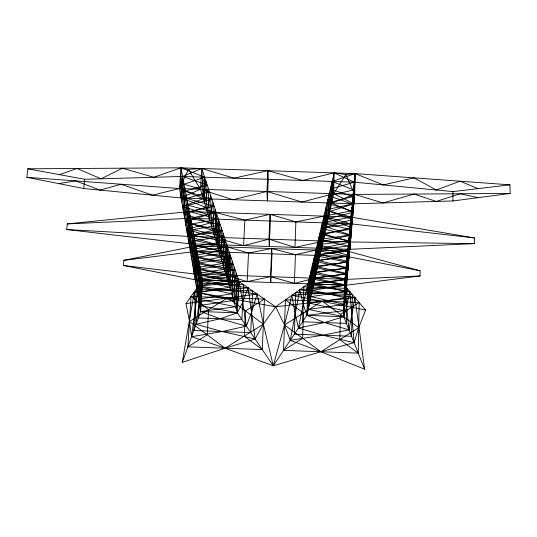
<?xml version="1.0" encoding="UTF-8"?>
<svg xmlns="http://www.w3.org/2000/svg" width="537" height="537" viewBox="0 0 537 537"><rect width="100%" height="100%" fill="white"/><g stroke="black" fill="none" stroke-linecap="round" stroke-linejoin="round"><path stroke-width="0.81" d="M59.56 174.653L76.939 168.484L101.104 178.801L122.382 168.188L153.777 177.284L180.929 167.812L204.617 177.183L204.55 202.885L208.275 188.312L209.249 218.646L213.008 202.677L213.766 233.79L215.518 224.849L215.176 209.289L211.612 226.567L210.625 195.434L206.926 210.86L205.879 181.009L203.301 198.71L182.607 206.477L208.041 214.599L185.278 222.003L212.753 230.4L187.742 236.354L66.729 229.541L67.279 223.909L189.353 211.571L214.162 206.188L186.822 198.448L209.403 191.729L184.09 184.245L204.617 177.183L203.301 198.71L179.519 188.534L26.85 177.297L27.79 168.799L180.929 167.812L355.145 173.585L509.949 184.835L510.15 193.461L452.973 200.952L353.89 203.798L181.144 197.965L83.759 188.534L26.85 177.297M478.031 188.615L460.041 181.204L436.266 190.004L414.087 177.868L383.23 184.936L355.145 173.585L345.868 174.585L334.168 172.887L302.68 180.452L267.869 170.692L233.957 178.163L201.764 168.504L188.413 169.363L180.929 167.812L202.55 280.16L186.024 303.58L189.474 321.482L191.555 336.686L225.05 348.211L273.266 365.771L306.909 315.36L344.291 310.681L309.58 303.204L345.439 297.847L312.433 290.235L346.58 285.174L420.088 275.951L420.095 270.769L347.701 251.209L317.139 244.899L348.701 240.744L319.703 234.038L349.795 229.373L322.361 222.801L320.978 251.336L320.381 231.178L318.26 263.694L317.756 242.268L315.696 275.36L315.904 250.101L348.204 245.98L318.367 239.697L349.251 235.058L321.039 228.386L350.332 223.761L474.386 237.925L474.46 243.63L349.802 249.302L189.011 243.711L66.729 229.541M420.088 275.951L347.103 279.381L316.32 272.541L348.13 267.909L318.931 260.64L349.251 255.451L321.643 248.322L321.71 225.553L319.622 257.498L319.045 236.83L316.951 269.655L316.528 247.47L315.065 278.247L294.41 283.321L270.527 276.669L247.154 281.636L226.077 275.092L193.219 268.198L222.62 263.492L191.152 256.156L218.868 250.9L189.011 243.711L189.353 211.571L350.976 217.082L474.386 237.925M27.79 168.799L84.631 179.277L182.593 176.451L207.195 185.023L185.379 190.924L211.893 199.294L188.145 205.309L244.859 220.15L270.017 214.323L295.874 221.895L323.932 216.156L350.332 223.761L349.533 252.336L349.527 232.179L348.412 264.754L348.453 243.328L347.358 276.481L347.701 251.209L314.662 255.357L313.125 287.087L312.641 263.895L310.312 299.868L309.869 275.622L307.573 312.339L307.412 299.565L308.56 281.153L308.909 306.258L311.245 269.802L311.735 293.383L313.997 258.156L313.796 284.006L347.103 279.381L347.191 256.491L315.904 250.101L295.424 254.679L271.709 248.564L248.53 253.041L227.587 247.027L194.944 240.663L224.104 236.434L192.83 229.668L220.324 224.929L190.642 218.297L67.279 223.909M182.258 362.374L200.67 311.507L179.519 188.534L180.929 167.812L181.144 197.965L205.852 207.269L183.862 213.773L210.504 222.868L186.567 229.5L243.597 245.61L268.956 239.166L294.967 247.396L351.07 235.172L326.362 226.842L352.48 219.526L329.738 211.477L353.89 203.798L353.957 185.956L352.809 215.827L352.587 200.22L351.413 231.373L351.279 213.914L350.775 238.522L351.903 207.383L352.118 223.533L353.265 193.172L353.521 207.933L354.319 182.171L334.168 172.887L303.21 304.224L298.444 328.04L322.925 335.229L354.078 342.666L358.703 327.651L365.59 310.057L344.439 285.207L309.198 278.461L345.506 274.078L311.943 266.835L346.647 262.197L314.662 255.357L313.796 284.006L346.016 291.43L311.03 296.612L344.848 304.472L308.225 309.379L343.747 316.696L364.63 369.188L320.864 351.755L290.255 340.317L284.496 324.945L275.629 306.815L238.911 281.455L201.489 274.649L235.206 270.185L199.22 262.868L231.246 258.149L196.985 251.242L123.819 260.344L123.396 265.473L195.213 279.79L229.715 287.282L197.408 292.544L233.649 300.472L199.63 305.459L237.334 312.836L273.266 365.771L320.864 351.755L354.078 342.666L349.782 291.484L325.449 287.61L307.909 283.905L275.629 306.815L263.378 324.173L255.109 339.022L225.05 348.211L182.258 362.374L194.34 291.792L224.493 289.946L248.188 287.859L255.109 339.022L222.251 331.544L196.039 324.301L194.34 291.792L275.629 306.815L354.944 297.545L364.63 369.188M58.654 183.573L75.737 180.895L100.09 190.111L121.033 184.231L152.427 195.179L179.519 188.534L182.593 176.451L201.764 168.504L238.911 281.455L242.758 302.049L246.362 326.14L222.251 331.544L191.555 336.686L198.368 286.08L257.142 294.041L251.712 311.655L246.362 326.14L220.103 318.77L200.67 311.507L202.55 280.16L222.009 283.925L248.188 287.859L242.758 302.049L237.334 312.836L220.103 318.77L196.039 324.301L202.55 280.16L237.085 275.911L200.395 268.95L233.192 264.063L198.093 256.988L229.346 252.377L226.077 275.092L195.213 279.79L196.985 251.242L227.587 247.027L225.204 272.158L224.969 239.052L221.667 260.304L221.257 227.769L217.928 247.752L218.452 219.244L191.729 223.949L222.217 230.682L193.931 235.394L225.849 241.731L195.958 245.926L195.213 279.79L346.58 285.174L346.922 259.311L345.734 294.598L345.801 271.024L344.573 307.54L344.707 282.442L344.022 313.655L345.237 276.87L345.15 301.116L346.372 265.083L346.305 288.268L347.191 256.491L196.985 251.242L194.213 273.964L227.829 280.952L230.286 255.229L230.668 290.483L234.186 267.084L234.575 303.58L237.992 278.649L238.126 297.082L236.421 309.762L236.139 273.011L232.635 297.082L232.212 261.069L228.762 284.08L229.346 252.377L195.958 245.926L123.819 260.344M358.246 353.138L359.159 302.499L285.442 299.854L283.543 350.372L358.246 353.138L339.84 339.666L340.418 314.36L359.159 302.499M314.662 255.357L315.065 278.247L346.58 285.174L347.191 256.491L313.319 261.029L346.083 268.037L310.527 272.843L344.962 279.73L307.909 283.905L306.909 315.36L324.509 322.569L348.996 329.886L354.944 297.545L324.066 293.511L299.747 289.698L290.255 340.317L322.925 335.229L348.996 329.886L344.439 285.207L355.145 173.585L332.148 181.432L330.685 207.161L329.557 192.38L327.275 222.687L326.214 206.51L323.999 237.596L323.589 228.561L324.677 213.008L325.556 230.48L327.899 199.388L328.959 215.015L331.262 185.198L331.591 203.046L353.131 212.269L328.147 218.7L351.742 227.715L324.731 234.26L350.46 241.986L474.46 243.63M190.642 218.297L187.742 236.354L217.008 244.684L218.452 219.244L189.353 211.571L187.742 236.354L350.46 241.986L350.976 217.082L322.361 222.801L321.643 248.322L350.46 241.986L350.332 223.761L190.642 218.297L189.011 243.711L191.179 221.083L190.601 252.981L193.374 232.494L192.716 265.278L195.448 243.261L194.213 273.964L347.103 279.381L347.701 251.209L195.958 245.926L193.709 271.044L194.434 237.992L191.682 259.25L192.273 226.768L189.534 246.758L190.642 218.297L216.23 212.491L217.008 244.684L190.071 249.893L220.741 257.196L192.226 262.425L224.352 269.299L194.213 273.964L123.396 265.473M350.332 223.761L349.802 249.302L320.294 254.444L348.694 261.68L317.575 266.835L347.614 273.648L315.065 278.247L315.904 250.101L313.796 284.006M353.89 203.798L354.319 182.171L182.593 176.451L181.144 197.965L200.476 189.239L232.816 199.71L266.963 191.467L301.948 202.046L333.638 193.709L353.89 203.798L355.145 173.585L354.735 194.414L343.747 316.696L324.509 322.569L298.444 328.04L295.082 313.225L291.873 295.29L349.782 291.484L346.774 305.795L343.747 316.696L306.909 315.36L303.21 304.224L299.747 289.698L325.449 287.61L344.439 285.207L343.747 316.696M510.15 193.461L354.735 194.414L331.591 203.046L332.148 181.432L353.581 189.923L328.765 195.743L352.225 204.04L325.402 209.967L350.976 217.082L349.802 249.302L350.07 226.527L348.976 258.525L348.983 237.864L347.875 270.742L347.956 248.564L347.103 279.381M509.949 184.835L452.906 191.595L354.319 182.171L330.322 189.145L352.943 196.555L327.006 203.187L351.567 210.853L323.932 216.156L323.24 241.046L322.361 222.801M182.593 176.451L181.862 202.12L184.721 187.52L184.553 217.8L187.473 201.818L187.145 232.87L188.547 223.922L188.735 208.39L185.909 225.681L186.084 194.609L183.224 210.054L183.325 180.257L181.144 197.965M346.58 285.174L347.701 251.209M294.967 247.396L295.874 221.895M294.41 283.321L295.424 254.679M196.985 251.242L195.75 282.905L198.65 259.895L197.972 295.833L200.932 271.769L200.14 308.453L201.61 295.766L202.013 277.374L199.086 302.297L199.798 265.875L196.844 289.275L197.529 254.082L195.213 279.79M262.278 349.587L264.459 299.096L191.051 296.458L187.883 346.835L262.278 349.587L244.268 336.155L245.483 310.93L264.459 299.096M247.154 281.636L248.53 253.041M243.597 245.61L244.859 220.15M238.911 281.455L222.009 283.925L198.368 286.08L200.67 311.507L237.334 312.836L238.911 281.455L202.55 280.16M200.67 311.507L235.521 306.755L198.556 299.21L231.648 293.766L196.294 286.087L227.829 280.952L229.346 252.377M216.23 212.491L214.807 237.287L218.452 219.244M194.213 273.964L195.958 245.926M321.643 248.322L323.932 216.156M331.591 203.046L334.168 172.887L333.638 193.709L306.909 315.36M83.759 188.534L84.631 179.277M217.008 244.684L219.378 222.05L219.794 254.008L223.15 233.521L223.473 266.359L226.708 244.348L226.077 275.092L227.587 247.027L227.829 280.952M204.617 177.183L200.476 189.239L237.334 312.836M283.543 350.372L302.613 338.303L303.439 313.024L285.442 299.854M187.883 346.835L207.195 334.793L208.658 309.594L191.051 296.458M186.024 303.58L257.142 294.041L263.378 324.173L273.266 365.771L284.496 324.945L291.873 295.29L365.59 310.057M307.909 283.905L344.439 285.207M347.191 256.491L420.095 270.769M478.158 197.656L460.155 193.77L436.299 201.435L414.034 194.052L383.015 202.966L354.735 194.414L179.519 188.534L188.413 169.363L200.476 189.239L201.764 168.504L203.301 198.71M332.148 181.432L333.638 193.709L345.868 174.585L354.735 194.414L354.319 182.171M452.906 191.595L452.973 200.952M347.144 288.382L346.399 323.361L302.633 321.77L303.781 286.839L347.144 288.382M352.366 294.518L351.54 336.283L294.35 334.182L295.8 292.497L352.366 294.518M270.017 214.323L268.956 239.166L269.265 246.503L270.353 221.022L270.017 214.323M271.709 248.564L270.527 276.669L270.776 282.482L271.964 253.86L271.709 248.564M267.869 170.692L266.963 191.467L267.359 200.878L268.299 179.304L267.869 170.692M252.672 290.953L250.739 332.584L193.797 330.497L196.354 288.94L252.672 290.953M243.603 284.697L241.898 319.562L198.328 317.978L200.435 283.153L243.603 284.697M358.703 327.651L320.864 351.755L284.496 324.945L322.267 301.176L358.703 327.651M263.378 324.173L225.05 348.211L189.474 321.482L227.728 297.78L263.378 324.173"/></g></svg>
